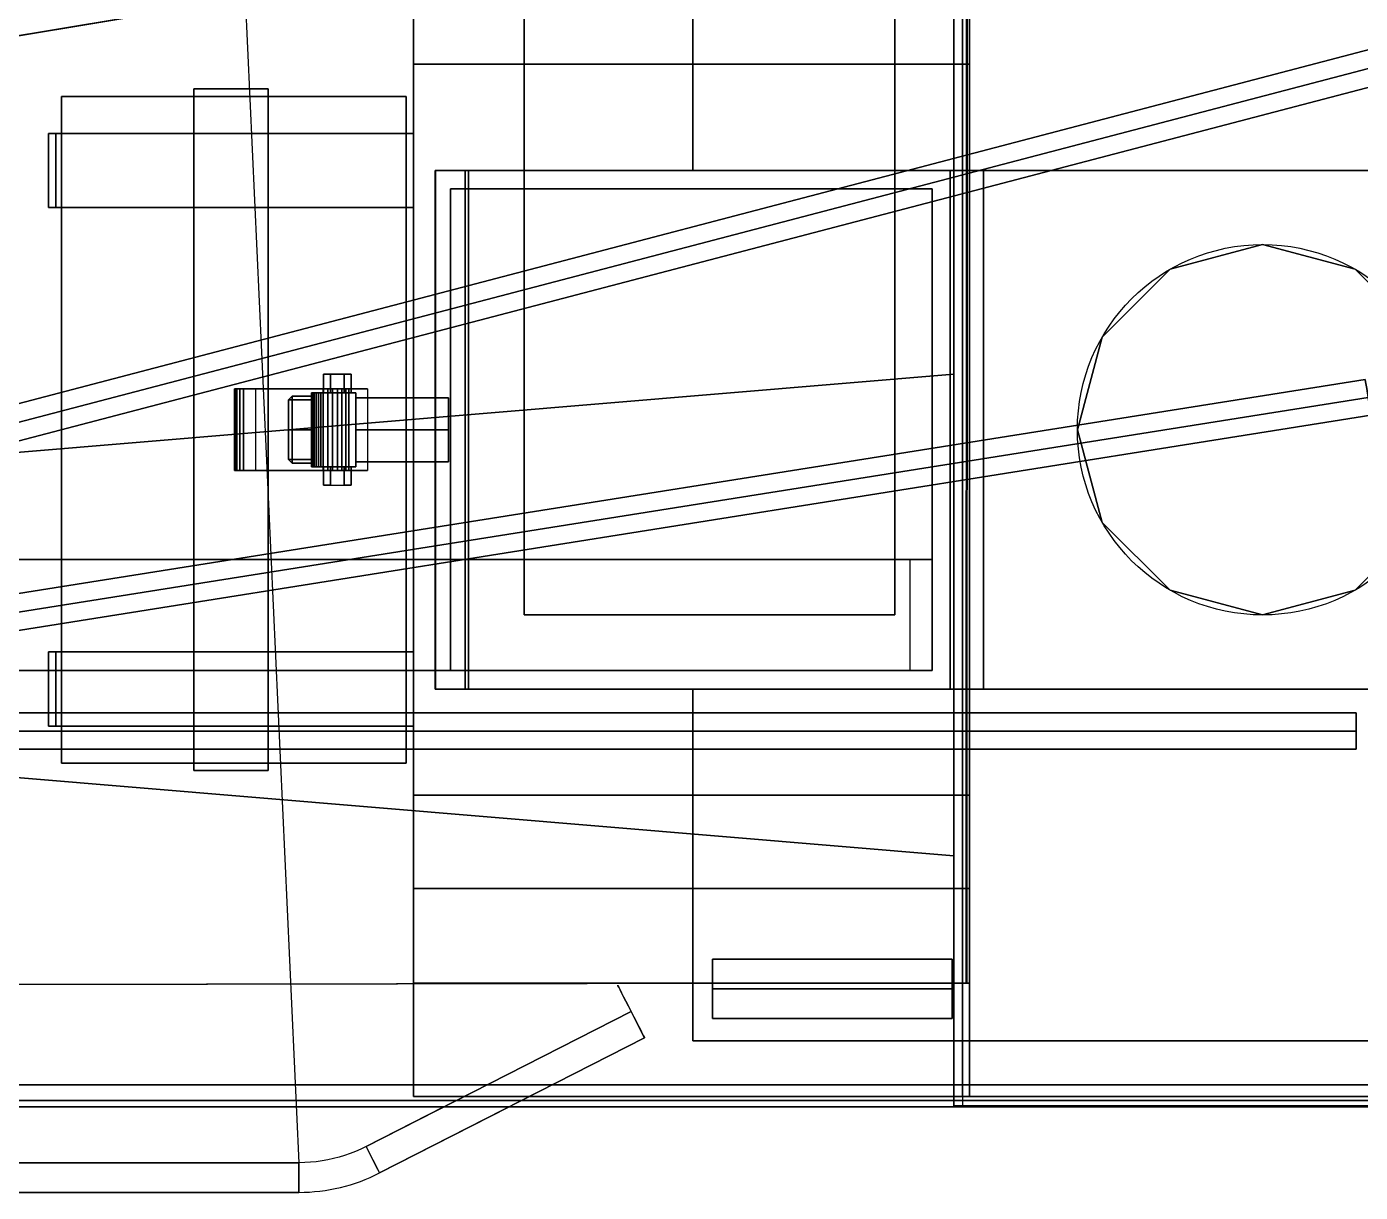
# Model space of a CAD drawing. Extents: x -1 to 1387, y -679 to 1.
# Drawn here: x 713.8 to 1073.7, y -613.1 to -298.4 of the extents above; entities that cross this region are included whole.
import ezdxf

# ---------------------------------------------------------------- set-up
doc = ezdxf.new("R2010")
doc.units = 0
for name, color, linetype in [('PQ_200_2D', 1, 'Continuous'), ('PQ_200_3D', 1, 'Continuous'), ('PQ_204_2D', 7, 'Continuous'), ('PQ_204_3D', 7, 'Continuous'), ('PQ_BLUE_3D', 5, 'Continuous'), ('PQ_BRONZE_3D', 40, 'Continuous')]:
    doc.layers.add(name, color=color, linetype=linetype)

msp = doc.modelspace()

# ---------------------------------------------------------------- linework, layer by layer
at = {"layer": 'PQ_200_2D'}
msp.add_lwpolyline([(679.2, -87.59), (77.93, -87.59, 0.414214), (0, -165.52), (0, -535.16, 0.414214), (77.93, -613.09), (787.27, -613.09, 0.118341), (809.04, -607.86), (844.02, -590.04), (1263.69, -590.04), (1263.69, -224.72), (901.45, -224.4, -0.152922), (873.35, -199.48), (831.24, -126.56), (813.31, -92.17)], format="xyb", dxfattribs=at)
at = {"layer": 'PQ_200_3D', "extrusion": (0, -1, 0)}
msp.add_line((818.2, -447.22, 371.01), (818.2, -447.22, 187.85), dxfattribs=at)
at = {"layer": 'PQ_200_3D'}
msp.add_circle((1047.36, -407.22, 571.45), 50, dxfattribs=at)
for points in [[(1193.32, -590.04, 3), (1193.32, -224.4, 3), (384.13, -224.4, 3), (384.13, -590.04, 3)], [(963.98, -224.72, 898.84), (1263.69, -224.72, 898.84), (1263.69, -589.72, 898.84), (963.98, -589.72, 898.84)], [(1263.69, -224.72, 848.89), (963.98, -224.72, 848.89), (963.98, -589.72, 848.89), (1263.69, -589.72, 848.89)], [(963.98, -224.72, 848.89), (963.98, -224.72, 898.84), (963.98, -589.72, 898.84), (963.98, -589.72, 848.89)], [(818.2, -257.78, 44.96), (818.2, -308.56, 334.37), (818.2, -283.39, 364.37), (818.2, -227.19, 44.03)], [(968.2, -283.39, 364.37), (968.2, -308.56, 334.37), (968.2, -257.78, 44.96), (968.2, -227.19, 44.03)], [(1193.32, -230.39, 44.96), (1193.32, -584.04, 44.96), (384.13, -584.04, 44.96), (384.13, -230.39, 44.96)], [(967.74, -258.33, 900.08), (133.95, -396.78, 918.34), (133.62, -396.78, 903.35), (967.41, -258.33, 885.09)], [(968.2, -257.78, 44.96), (968.2, -308.56, 334.37), (818.2, -308.56, 334.37), (818.2, -257.78, 44.96)], [(967.64, -556.53, 900.09), (967.74, -258.33, 900.08), (967.41, -258.33, 885.09), (967.31, -556.53, 885.09)], [(818.2, -531.05, 364.37), (968.2, -531.05, 364.37), (968.2, -283.39, 364.37), (818.2, -283.39, 364.37)], [(818.2, -505.88, 334.37), (818.2, -531.05, 364.37), (818.2, -283.39, 364.37), (818.2, -308.56, 334.37)], [(968.2, -505.88, 334.37), (968.2, -308.56, 334.37), (968.2, -283.39, 364.37), (968.2, -531.05, 364.37)], [(818.2, -505.88, 334.37), (818.2, -308.56, 334.37), (968.2, -308.56, 334.37), (968.2, -505.88, 334.37)], [(365.41, -442.22, 898.5), (365.41, -442.22, 862.31), (963.99, -392.22, 848.89), (963.99, -392.22, 885.12)], [(827.62, -407.22, 389.34), (802.65, -407.22, 389.34), (802.65, -398.57, 384.35), (827.62, -398.57, 384.35)], [(802.65, -407.22, 389.34), (802.65, -407.22, 379.17), (802.65, -407.38, 379.26), (802.65, -398.57, 384.35)], [(827.62, -398.57, 384.35), (802.65, -398.57, 384.35), (802.65, -398.57, 374.36), (827.62, -398.57, 374.36)], [(802.65, -398.57, 384.35), (802.65, -407.38, 379.26), (802.65, -407.38, 379.44), (802.65, -398.57, 374.36)], [(827.62, -398.57, 374.36), (802.65, -398.57, 374.36), (802.65, -407.22, 369.36), (827.62, -407.22, 369.36)], [(802.65, -398.57, 374.36), (802.65, -407.38, 379.44), (802.65, -407.22, 379.53), (802.65, -407.22, 369.36)], [(827.62, -407.22, 379.35), (827.62, -407.22, 389.34), (827.62, -398.57, 384.35), (827.62, -407.22, 379.35)], [(827.62, -407.22, 379.35), (827.62, -398.57, 384.35), (827.62, -398.57, 374.36), (827.62, -407.22, 379.35)], [(827.62, -407.22, 379.35), (827.62, -398.57, 374.36), (827.62, -407.22, 369.36), (827.62, -407.22, 379.35)], [(802.65, -407.22, 369.36), (802.65, -407.22, 379.53), (802.65, -407.06, 379.44), (802.65, -415.87, 374.36)], [(802.65, -415.87, 374.36), (802.65, -407.06, 379.44), (802.65, -407.06, 379.26), (802.65, -415.87, 384.35)], [(802.65, -415.87, 384.35), (802.65, -407.06, 379.26), (802.65, -407.22, 379.17), (802.65, -407.22, 389.34)], [(827.62, -407.22, 369.36), (802.65, -407.22, 369.36), (802.65, -415.87, 374.36), (827.62, -415.87, 374.36)], [(827.62, -415.87, 384.35), (802.65, -415.87, 384.35), (802.65, -407.22, 389.34), (827.62, -407.22, 389.34)], [(827.62, -407.22, 379.35), (827.62, -407.22, 369.36), (827.62, -415.87, 374.36), (827.62, -407.22, 379.35)], [(827.62, -407.22, 379.35), (827.62, -415.87, 374.36), (827.62, -415.87, 384.35), (827.62, -407.22, 379.35)], [(827.62, -407.22, 379.35), (827.62, -415.87, 384.35), (827.62, -407.22, 389.34), (827.62, -407.22, 379.35)], [(827.62, -415.87, 374.36), (802.65, -415.87, 374.36), (802.65, -415.87, 384.35), (827.62, -415.87, 384.35)], [(375.41, -442.22, 853.03), (375.41, -472.22, 853.03), (952.22, -472.22, 784.3), (952.22, -442.22, 784.3)], [(375.41, -442.22, 853.03), (424.36, -442.22, 897.2), (958.1, -442.22, 833.6), (952.22, -442.22, 784.3)], [(952.22, -442.22, 784.3), (958.1, -442.22, 833.6), (958.1, -472.22, 833.6), (952.22, -472.22, 784.3)], [(365.41, -472.22, 898.5), (365.41, -472.22, 862.31), (963.99, -522.22, 848.89), (963.99, -522.22, 885.12)], [(375.41, -472.22, 853.03), (424.36, -472.22, 897.2), (958.1, -472.22, 833.6), (952.22, -472.22, 784.3)], [(818.2, -556.65, 44.96), (818.2, -505.88, 334.37), (968.2, -505.88, 334.37), (968.2, -556.65, 44.96)], [(818.2, -587.25, 44.03), (818.2, -531.05, 364.37), (818.2, -505.88, 334.37), (818.2, -556.65, 44.96)], [(968.2, -587.25, 44.03), (968.2, -556.65, 44.96), (968.2, -505.88, 334.37), (968.2, -531.05, 364.37)], [(818.2, -587.25, 44.03), (968.2, -587.25, 44.03), (968.2, -531.05, 364.37), (818.2, -531.05, 364.37)], [(147.37, -557.98, 918.05), (967.64, -556.53, 900.09), (967.31, -556.53, 885.09), (147.04, -557.98, 903.05)], [(818.2, -587.25, 44.03), (818.2, -556.65, 44.96), (968.2, -556.65, 44.96), (968.2, -587.25, 44.03)], [(1193.32, -590.04, 38.96), (1193.32, -590.04, 3), (384.13, -590.04, 3), (384.13, -590.04, 38.96)], [(963.98, -589.72, 848.89), (963.98, -589.72, 898.84), (1263.69, -589.72, 898.84), (1263.69, -589.72, 848.89)]]:
    msp.add_3dface(points, dxfattribs=at)
for points, invisible_edges in [([(133.62, -396.78, 903.35), (147.04, -557.98, 903.05), (967.31, -556.53, 885.09), (967.41, -258.33, 885.09)], 1), ([(133.95, -396.78, 918.34), (147.37, -557.98, 918.05), (967.64, -556.53, 900.09), (967.74, -258.33, 900.08)], 1), ([(1047.36, -357.22, 571.45), (1022.36, -363.92, 571.45), (1022.36, -363.92, 294.35), (1047.36, -357.22, 294.35)], 2), ([(1072.36, -363.92, 571.45), (1047.36, -357.22, 571.45), (1047.36, -357.22, 294.35), (1072.36, -363.92, 294.35)], 8), ([(1022.36, -363.92, 571.45), (1004.06, -382.22, 571.45), (1004.06, -382.22, 294.35), (1022.36, -363.92, 294.35)], 10), ([(1090.66, -382.22, 571.45), (1072.36, -363.92, 571.45), (1072.36, -363.92, 294.35), (1090.66, -382.22, 294.35)], 10), ([(1004.06, -382.22, 571.45), (997.36, -407.22, 571.45), (997.36, -407.22, 294.35), (1004.06, -382.22, 294.35)], 8), ([(799.5, -392.22, 394.07), (795.8, -392.22, 400.59), (793.9, -392.22, 397.36), (795.76, -392.22, 394.1)], 1), ([(795.8, -392.22, 400.59), (799.55, -392.22, 400.57), (801.4, -392.22, 397.31), (799.5, -392.22, 394.07)], 8), ([(785.42, -399.4, 383.33), (784.42, -400.26, 382.83), (784.42, -399.18, 378.81), (785.42, -398.19, 378.81)], 1), ([(785.42, -398.19, 378.81), (784.42, -399.18, 378.81), (784.42, -400.26, 374.79), (785.42, -399.4, 374.29)], 4), ([(784.42, -400.26, 382.83), (790.66, -400.26, 382.83), (790.66, -399.18, 378.81), (784.42, -399.18, 378.81)], 1), ([(784.42, -399.18, 378.81), (790.66, -399.18, 378.81), (790.66, -400.26, 374.79), (784.42, -400.26, 374.79)], 4), ([(785.42, -402.7, 386.63), (784.42, -403.2, 385.77), (784.42, -400.26, 382.83), (785.42, -399.4, 383.33)], 5), ([(785.42, -399.4, 374.29), (784.42, -400.26, 374.79), (784.42, -403.2, 371.85), (785.42, -402.7, 370.99)], 5), ([(790.66, -399.4, 383.33), (785.42, -399.4, 383.33), (785.42, -398.19, 378.81), (790.66, -398.19, 378.81)], 1), ([(790.66, -398.19, 378.81), (785.42, -398.19, 378.81), (785.42, -399.4, 374.29), (790.66, -399.4, 374.29)], 4), ([(790.66, -402.7, 386.63), (785.42, -402.7, 386.63), (785.42, -399.4, 383.33), (790.66, -399.4, 383.33)], 5), ([(790.66, -399.4, 374.29), (785.42, -399.4, 374.29), (785.42, -402.7, 370.99), (790.66, -402.7, 370.99)], 5), ([(790.66, -400.26, 382.83), (790.66, -407.22, 378.81), (790.66, -407.22, 378.81), (790.66, -399.18, 378.81)], 15), ([(790.66, -399.18, 378.81), (790.66, -407.22, 378.81), (790.66, -407.22, 378.81), (790.66, -400.26, 374.79)], 15), ([(784.42, -403.2, 385.77), (790.66, -403.2, 385.77), (790.66, -400.26, 382.83), (784.42, -400.26, 382.83)], 5), ([(784.42, -400.26, 374.79), (790.66, -400.26, 374.79), (790.66, -403.2, 371.85), (784.42, -403.2, 371.85)], 5), ([(785.42, -407.22, 387.84), (784.42, -407.22, 386.84), (784.42, -403.2, 385.77), (785.42, -402.7, 386.63)], 4), ([(785.42, -402.7, 370.99), (784.42, -403.2, 371.85), (784.42, -407.22, 370.77), (785.42, -407.22, 369.77)], 1), ([(790.66, -407.22, 387.84), (785.42, -407.22, 387.84), (785.42, -402.7, 386.63), (790.66, -402.7, 386.63)], 4), ([(790.66, -402.7, 370.99), (785.42, -402.7, 370.99), (785.42, -407.22, 369.77), (790.66, -407.22, 369.77)], 1), ([(790.66, -403.2, 385.77), (790.66, -407.22, 378.81), (790.66, -407.22, 378.81), (790.66, -400.26, 382.83)], 15), ([(790.66, -400.26, 374.79), (790.66, -407.22, 378.81), (790.66, -407.22, 378.81), (790.66, -403.2, 371.85)], 15), ([(784.42, -407.22, 386.84), (790.66, -407.22, 386.84), (790.66, -403.2, 385.77), (784.42, -403.2, 385.77)], 4), ([(784.42, -403.2, 371.85), (790.66, -403.2, 371.85), (790.66, -407.22, 370.77), (784.42, -407.22, 370.77)], 1), ([(790.66, -407.22, 386.84), (790.66, -407.22, 378.81), (790.66, -407.22, 378.81), (790.66, -403.2, 385.77)], 15), ([(790.66, -403.2, 371.85), (790.66, -407.22, 378.81), (790.66, -407.22, 378.81), (790.66, -407.22, 370.77)], 15), ([(785.42, -407.22, 369.77), (784.42, -407.22, 370.77), (784.42, -411.24, 371.85), (785.42, -411.74, 370.99)], 4), ([(784.42, -407.22, 370.77), (790.66, -407.22, 370.77), (790.66, -411.24, 371.85), (784.42, -411.24, 371.85)], 4), ([(785.42, -411.74, 386.63), (784.42, -411.24, 385.77), (784.42, -407.22, 386.84), (785.42, -407.22, 387.84)], 1), ([(784.42, -411.24, 385.77), (790.66, -411.24, 385.77), (790.66, -407.22, 386.84), (784.42, -407.22, 386.84)], 1), ([(790.66, -407.22, 369.77), (785.42, -407.22, 369.77), (785.42, -411.74, 370.99), (790.66, -411.74, 370.99)], 4), ([(790.66, -411.74, 386.63), (785.42, -411.74, 386.63), (785.42, -407.22, 387.84), (790.66, -407.22, 387.84)], 1), ([(790.66, -407.22, 370.77), (790.66, -407.22, 378.81), (790.66, -407.22, 378.81), (790.66, -411.24, 371.85)], 15), ([(790.66, -411.24, 371.85), (790.66, -407.22, 378.81), (790.66, -407.22, 378.81), (790.66, -414.18, 374.79)], 15), ([(790.66, -414.18, 374.79), (790.66, -407.22, 378.81), (790.66, -407.22, 378.81), (790.66, -415.25, 378.81)], 15), ([(790.66, -415.25, 378.81), (790.66, -407.22, 378.81), (790.66, -407.22, 378.81), (790.66, -414.18, 382.83)], 15), ([(790.66, -414.18, 382.83), (790.66, -407.22, 378.81), (790.66, -407.22, 378.81), (790.66, -411.24, 385.77)], 15), ([(790.66, -411.24, 385.77), (790.66, -407.22, 378.81), (790.66, -407.22, 378.81), (790.66, -407.22, 386.84)], 15), ([(997.36, -407.22, 571.45), (1004.06, -432.22, 571.45), (1004.06, -432.22, 294.35), (997.36, -407.22, 294.35)], 2), ([(785.42, -411.74, 370.99), (784.42, -411.24, 371.85), (784.42, -414.18, 374.79), (785.42, -415.04, 374.29)], 5), ([(784.42, -411.24, 371.85), (790.66, -411.24, 371.85), (790.66, -414.18, 374.79), (784.42, -414.18, 374.79)], 5), ([(785.42, -415.04, 383.33), (784.42, -414.18, 382.83), (784.42, -411.24, 385.77), (785.42, -411.74, 386.63)], 5), ([(784.42, -414.18, 382.83), (790.66, -414.18, 382.83), (790.66, -411.24, 385.77), (784.42, -411.24, 385.77)], 5), ([(790.66, -411.74, 370.99), (785.42, -411.74, 370.99), (785.42, -415.04, 374.29), (790.66, -415.04, 374.29)], 5), ([(790.66, -415.04, 383.33), (785.42, -415.04, 383.33), (785.42, -411.74, 386.63), (790.66, -411.74, 386.63)], 5), ([(785.42, -415.04, 374.29), (784.42, -414.18, 374.79), (784.42, -415.25, 378.81), (785.42, -416.25, 378.81)], 1), ([(784.42, -414.18, 374.79), (790.66, -414.18, 374.79), (790.66, -415.25, 378.81), (784.42, -415.25, 378.81)], 1), ([(785.42, -416.25, 378.81), (784.42, -415.25, 378.81), (784.42, -414.18, 382.83), (785.42, -415.04, 383.33)], 4), ([(784.42, -415.25, 378.81), (790.66, -415.25, 378.81), (790.66, -414.18, 382.83), (784.42, -414.18, 382.83)], 4), ([(790.66, -415.04, 374.29), (785.42, -415.04, 374.29), (785.42, -416.25, 378.81), (790.66, -416.25, 378.81)], 1), ([(790.66, -416.25, 378.81), (785.42, -416.25, 378.81), (785.42, -415.04, 383.33), (790.66, -415.04, 383.33)], 4), ([(799.5, -422.22, 394.07), (795.8, -422.22, 400.59), (793.9, -422.22, 397.36), (795.76, -422.22, 394.1)], 1), ([(795.8, -422.22, 400.59), (799.55, -422.22, 400.57), (801.4, -422.22, 397.31), (799.5, -422.22, 394.07)], 8), ([(1004.06, -432.22, 571.45), (1022.36, -450.52, 571.45), (1022.36, -450.52, 294.35), (1004.06, -432.22, 294.35)], 10), ([(1072.36, -450.52, 571.45), (1090.66, -432.22, 571.45), (1090.66, -432.22, 294.35), (1072.36, -450.52, 294.35)], 10), ([(1022.36, -450.52, 571.45), (1047.36, -457.22, 571.45), (1047.36, -457.22, 294.35), (1022.36, -450.52, 294.35)], 8), ([(1047.36, -457.22, 571.45), (1072.36, -450.52, 571.45), (1072.36, -450.52, 294.35), (1047.36, -457.22, 294.35)], 2), ([(1193.32, -584.04, 44.96), (1193.32, -585.6, 44.75), (384.13, -585.6, 44.75), (384.13, -584.04, 44.96)], 2), ([(1193.32, -585.6, 44.75), (1193.32, -587.04, 44.15), (384.13, -587.04, 44.15), (384.13, -585.6, 44.75)], 10), ([(1193.32, -587.04, 44.15), (1193.32, -588.28, 43.2), (384.13, -588.28, 43.2), (384.13, -587.04, 44.15)], 8), ([(1193.32, -588.28, 43.2), (1193.32, -589.24, 41.96), (384.13, -589.24, 41.96), (384.13, -588.28, 43.2)], 2), ([(1193.32, -589.24, 41.96), (1193.32, -589.83, 40.51), (384.13, -589.83, 40.51), (384.13, -589.24, 41.96)], 10), ([(1193.32, -589.83, 40.51), (1193.32, -590.04, 38.96), (384.13, -590.04, 38.96), (384.13, -589.83, 40.51)], 8)]:
    msp.add_3dface(points, dxfattribs=dict(at, invisible_edges=invisible_edges))
at = {"layer": 'PQ_204_2D'}
msp.add_line((966.34, -224.46), (966.34, -590.04), dxfattribs=at)
msp.add_lwpolyline([(966.34, -258.51), (133.95, -396.78, 0.921599), (147.37, -557.98), (966.34, -556.53)], format="xyb", dxfattribs=at)
msp.add_lwpolyline([(893.62, -556.66), (893.62, -572.22), (966.34, -572.22)], dxfattribs=at)
at = {"layer": 'PQ_204_3D'}
for points in [[(721.63, -327.22, 294.27), (719.64, -327.22, 294.27), (719.64, -347.22, 294.27), (721.63, -347.22, 294.27)], [(719.64, -327.22, 294.27), (719.64, -327.22, 279.34), (719.64, -347.22, 279.34), (719.64, -347.22, 294.27)], [(719.64, -327.22, 279.34), (818.2, -327.22, 279.34), (818.2, -347.22, 279.34), (719.64, -347.22, 279.34)], [(719.64, -327.22, 294.27), (721.63, -327.22, 294.27), (721.63, -327.22, 281.33), (719.64, -327.22, 279.34)], [(721.63, -327.22, 281.33), (719.64, -327.22, 279.34), (818.2, -327.22, 279.34), (816.21, -327.22, 281.33)], [(816.21, -327.22, 281.33), (721.63, -327.22, 281.33), (721.63, -347.22, 281.33), (816.21, -347.22, 281.33)], [(721.63, -327.22, 281.33), (721.63, -327.22, 294.27), (721.63, -347.22, 294.27), (721.63, -347.22, 281.33)], [(818.2, -327.22, 341.06), (816.21, -327.22, 341.06), (816.21, -347.22, 341.06), (818.2, -347.22, 341.06)], [(816.21, -327.22, 341.06), (816.21, -327.22, 281.33), (816.21, -347.22, 281.33), (816.21, -347.22, 341.06)], [(816.21, -327.22, 281.33), (816.21, -327.22, 341.06), (818.2, -327.22, 341.06), (818.2, -327.22, 279.34)], [(818.2, -327.22, 279.34), (818.2, -327.22, 341.06), (818.2, -347.22, 341.06), (818.2, -347.22, 279.34)], [(719.64, -347.22, 294.27), (721.63, -347.22, 294.27), (721.63, -347.22, 281.33), (719.64, -347.22, 279.34)], [(721.63, -347.22, 281.33), (719.64, -347.22, 279.34), (818.2, -347.22, 279.34), (816.21, -347.22, 281.33)], [(816.21, -347.22, 281.33), (816.21, -347.22, 341.06), (818.2, -347.22, 341.06), (818.2, -347.22, 279.34)], [(721.63, -467.22, 294.27), (719.64, -467.22, 294.27), (719.64, -487.22, 294.27), (721.63, -487.22, 294.27)], [(719.64, -467.22, 294.27), (719.64, -467.22, 279.34), (719.64, -487.22, 279.34), (719.64, -487.22, 294.27)], [(719.64, -467.22, 279.34), (818.2, -467.22, 279.34), (818.2, -487.22, 279.34), (719.64, -487.22, 279.34)], [(719.64, -467.22, 294.27), (721.63, -467.22, 294.27), (721.63, -467.22, 281.33), (719.64, -467.22, 279.34)], [(721.63, -467.22, 281.33), (719.64, -467.22, 279.34), (818.2, -467.22, 279.34), (816.21, -467.22, 281.33)], [(816.21, -467.22, 281.33), (721.63, -467.22, 281.33), (721.63, -487.22, 281.33), (816.21, -487.22, 281.33)], [(721.63, -467.22, 281.33), (721.63, -467.22, 294.27), (721.63, -487.22, 294.27), (721.63, -487.22, 281.33)], [(818.2, -467.22, 341.06), (816.21, -467.22, 341.06), (816.21, -487.22, 341.06), (818.2, -487.22, 341.06)], [(816.21, -467.22, 341.06), (816.21, -467.22, 281.33), (816.21, -487.22, 281.33), (816.21, -487.22, 341.06)], [(816.21, -467.22, 281.33), (816.21, -467.22, 341.06), (818.2, -467.22, 341.06), (818.2, -467.22, 279.34)], [(818.2, -467.22, 279.34), (818.2, -467.22, 341.06), (818.2, -487.22, 341.06), (818.2, -487.22, 279.34)], [(719.64, -487.22, 294.27), (721.63, -487.22, 294.27), (721.63, -487.22, 281.33), (719.64, -487.22, 279.34)], [(721.63, -487.22, 281.33), (719.64, -487.22, 279.34), (818.2, -487.22, 279.34), (816.21, -487.22, 281.33)], [(816.21, -487.22, 281.33), (816.21, -487.22, 341.06), (818.2, -487.22, 341.06), (818.2, -487.22, 279.34)]]:
    msp.add_3dface(points, dxfattribs=at)
for points, invisible_edges in [([(770.02, -396.22, 406.57), (769.86, -396.22, 407.86), (798.85, -396.22, 390.83), (797.64, -396.22, 390.35)], 10), ([(769.86, -396.22, 407.86), (770.04, -396.22, 409.16), (799.89, -396.22, 391.62), (798.85, -396.22, 390.83)], 10), ([(770.51, -396.22, 405.36), (770.02, -396.22, 406.57), (797.64, -396.22, 390.35), (796.35, -396.22, 390.19)], 10), ([(770.04, -396.22, 409.16), (770.55, -396.22, 410.36), (800.7, -396.22, 392.65), (799.89, -396.22, 391.62)], 10), ([(771.29, -396.22, 404.32), (770.51, -396.22, 405.36), (796.35, -396.22, 390.19), (795.05, -396.22, 390.37)], 10), ([(770.55, -396.22, 410.36), (775.6, -396.22, 418.97), (805.76, -396.22, 401.27), (800.7, -396.22, 392.65)], 8), ([(772.32, -396.22, 403.52), (771.29, -396.22, 404.32), (795.05, -396.22, 390.37), (793.85, -396.22, 390.88)], 2), ([(790.75, -397.22, 399.12), (790.66, -397.22, 398.48), (790.66, -397.22, 364.87), (790.75, -397.22, 364.22)], 8), ([(791, -397.22, 399.73), (790.75, -397.22, 399.12), (790.75, -397.22, 364.22), (791, -397.22, 363.62)], 10), ([(791.39, -397.22, 400.24), (791, -397.22, 399.73), (791, -397.22, 363.62), (791.39, -397.22, 363.1)], 10), ([(791.91, -397.22, 400.64), (791.39, -397.22, 400.24), (791.39, -397.22, 363.1), (791.91, -397.22, 362.7)], 10), ([(792.51, -397.22, 400.89), (791.91, -397.22, 400.64), (791.91, -397.22, 362.7), (792.51, -397.22, 362.45)], 10), ([(793.16, -397.22, 400.98), (792.51, -397.22, 400.89), (792.51, -397.22, 362.45), (793.16, -397.22, 362.37)], 10), ([(793.16, -397.22, 400.98), (802.65, -397.22, 400.98), (802.65, -397.22, 362.37), (793.16, -397.22, 362.37)], 8), ([(790.75, -417.22, 399.12), (790.66, -417.22, 398.48), (790.66, -417.22, 364.87), (790.75, -417.22, 364.22)], 8), ([(791, -417.22, 399.73), (790.75, -417.22, 399.12), (790.75, -417.22, 364.22), (791, -417.22, 363.62)], 10), ([(791.39, -417.22, 400.24), (791, -417.22, 399.73), (791, -417.22, 363.62), (791.39, -417.22, 363.1)], 10), ([(791.91, -417.22, 400.64), (791.39, -417.22, 400.24), (791.39, -417.22, 363.1), (791.91, -417.22, 362.7)], 10), ([(792.51, -417.22, 400.89), (791.91, -417.22, 400.64), (791.91, -417.22, 362.7), (792.51, -417.22, 362.45)], 10), ([(793.16, -417.22, 400.98), (792.51, -417.22, 400.89), (792.51, -417.22, 362.45), (793.16, -417.22, 362.37)], 10), ([(793.16, -417.22, 400.98), (802.65, -417.22, 400.98), (802.65, -417.22, 362.37), (793.16, -417.22, 362.37)], 8), ([(770.02, -418.22, 406.57), (769.86, -418.22, 407.86), (798.85, -418.22, 390.83), (797.64, -418.22, 390.35)], 10), ([(769.86, -418.22, 407.86), (770.04, -418.22, 409.16), (799.89, -418.22, 391.62), (798.85, -418.22, 390.83)], 10), ([(770.51, -418.22, 405.36), (770.02, -418.22, 406.57), (797.64, -418.22, 390.35), (796.35, -418.22, 390.19)], 10), ([(770.04, -418.22, 409.16), (770.55, -418.22, 410.36), (800.7, -418.22, 392.65), (799.89, -418.22, 391.62)], 10), ([(771.29, -418.22, 404.32), (770.51, -418.22, 405.36), (796.35, -418.22, 390.19), (795.05, -418.22, 390.37)], 10), ([(770.55, -418.22, 410.36), (775.6, -418.22, 418.97), (805.76, -418.22, 401.27), (800.7, -418.22, 392.65)], 8), ([(772.32, -418.22, 403.52), (771.29, -418.22, 404.32), (795.05, -418.22, 390.37), (793.85, -418.22, 390.88)], 2)]:
    msp.add_3dface(points, dxfattribs=dict(at, invisible_edges=invisible_edges))
at = {"layer": 'PQ_BLUE_3D', "extrusion": (-1, 0, 0)}
msp.add_circle((558.13, 549.18, -963.55), 8, dxfattribs=at)
at = {"layer": 'PQ_BLUE_3D', "extrusion": (-0.891036, -0.453932, 0)}
msp.add_circle((900.87, 549.18, -525.23), 8, dxfattribs=at)
at = {"layer": 'PQ_BLUE_3D'}
for points, invisible_edges in [([(77.93, -95.59, 557.18), (763.75, -95.59, 557.18), (787.27, -605.09, 557.18), (77.93, -605.09, 557.18)], 8), ([(77.93, -95.59, 541.18), (763.75, -95.59, 541.18), (787.27, -605.09, 541.18), (77.93, -605.09, 541.18)], 8), ([(763.75, -95.59, 541.18), (769.85, -95.86, 541.18), (788.83, -605.06, 541.18), (787.27, -605.09, 541.18)], 10), ([(763.75, -95.59, 557.18), (769.85, -95.86, 557.18), (788.83, -605.06, 557.18), (787.27, -605.09, 557.18)], 10), ([(769.85, -95.86, 541.18), (775.89, -96.65, 541.18), (790.4, -604.96, 541.18), (788.83, -605.06, 541.18)], 10), ([(769.85, -95.86, 557.18), (775.89, -96.65, 557.18), (790.4, -604.96, 557.18), (788.83, -605.06, 557.18)], 10), ([(775.89, -96.65, 541.18), (781.85, -97.97, 541.18), (791.96, -604.81, 541.18), (790.4, -604.96, 541.18)], 10), ([(775.89, -96.65, 557.18), (781.85, -97.97, 557.18), (791.96, -604.81, 557.18), (790.4, -604.96, 557.18)], 10), ([(781.85, -97.97, 541.18), (787.67, -99.81, 541.18), (793.52, -604.59, 541.18), (791.96, -604.81, 541.18)], 10), ([(781.85, -97.97, 557.18), (787.67, -99.81, 557.18), (793.52, -604.59, 557.18), (791.96, -604.81, 557.18)], 10), ([(787.67, -99.81, 541.18), (793.31, -102.14, 541.18), (795.06, -604.32, 541.18), (793.52, -604.59, 541.18)], 10), ([(787.67, -99.81, 557.18), (793.31, -102.14, 557.18), (795.06, -604.32, 557.18), (793.52, -604.59, 557.18)], 10), ([(793.31, -102.14, 541.18), (798.72, -104.96, 541.18), (796.59, -603.98, 541.18), (795.06, -604.32, 541.18)], 10), ([(793.31, -102.14, 557.18), (798.72, -104.96, 557.18), (796.59, -603.98, 557.18), (795.06, -604.32, 557.18)], 10), ([(798.72, -104.96, 541.18), (803.86, -108.24, 541.18), (798.11, -603.59, 541.18), (796.59, -603.98, 541.18)], 10), ([(798.72, -104.96, 557.18), (803.86, -108.24, 557.18), (798.11, -603.59, 557.18), (796.59, -603.98, 557.18)], 10), ([(803.86, -108.24, 541.18), (808.7, -111.95, 541.18), (799.61, -603.13, 541.18), (798.11, -603.59, 541.18)], 10), ([(803.86, -108.24, 557.18), (808.7, -111.95, 557.18), (799.61, -603.13, 557.18), (798.11, -603.59, 557.18)], 10), ([(808.7, -111.95, 541.18), (813.2, -116.07, 541.18), (801.09, -602.62, 541.18), (799.61, -603.13, 541.18)], 10), ([(808.7, -111.95, 557.18), (813.2, -116.07, 557.18), (801.09, -602.62, 557.18), (799.61, -603.13, 557.18)], 10), ([(813.2, -116.07, 541.18), (817.32, -120.57, 541.18), (802.56, -602.05, 541.18), (801.09, -602.62, 541.18)], 10), ([(813.2, -116.07, 557.18), (817.32, -120.57, 557.18), (802.56, -602.05, 557.18), (801.09, -602.62, 557.18)], 10), ([(817.32, -120.57, 541.18), (821.03, -125.41, 541.18), (803.99, -601.42, 541.18), (802.56, -602.05, 541.18)], 10), ([(817.32, -120.57, 557.18), (821.03, -125.41, 557.18), (803.99, -601.42, 557.18), (802.56, -602.05, 557.18)], 10), ([(821.03, -125.41, 541.18), (824.31, -130.56, 541.18), (805.41, -600.73, 541.18), (803.99, -601.42, 541.18)], 10), ([(821.03, -125.41, 557.18), (824.31, -130.56, 557.18), (805.41, -600.73, 557.18), (803.99, -601.42, 557.18)], 10), ([(826.19, -590.14, 557.18), (805.41, -600.73, 557.18), (824.31, -130.56, 557.18), (836.57, -147.79, 556.65)], 10), ([(826.19, -590.14, 541.18), (805.41, -600.73, 541.18), (824.31, -130.56, 541.18), (836.57, -147.79, 540.65)], 10), ([(383.93, -486.74, 60.61), (383.76, -486.1, 58.16), (1076.43, -304.53, 58.16), (1076.59, -305.17, 60.61)], 8), ([(383.76, -486.1, 58.16), (383.93, -486.74, 55.71), (1076.59, -305.17, 55.71), (1076.43, -304.53, 58.16)], 2), ([(384.39, -488.47, 62.4), (383.93, -486.74, 60.61), (1076.59, -305.17, 60.61), (1077.05, -306.9, 62.4)], 10), ([(383.93, -486.74, 55.71), (384.39, -488.47, 53.92), (1077.05, -306.9, 53.92), (1076.59, -305.17, 55.71)], 10), ([(385.02, -490.83, 63.06), (384.39, -488.47, 62.4), (1077.05, -306.9, 62.4), (1077.68, -309.26, 63.06)], 2), ([(384.39, -488.47, 53.92), (385.02, -490.83, 53.27), (1077.68, -309.26, 53.27), (1077.05, -306.9, 53.92)], 8), ([(385.65, -493.2, 62.4), (385.02, -490.83, 63.06), (1077.68, -309.26, 63.06), (1078.31, -311.63, 62.4)], 8), ([(385.02, -490.83, 53.27), (385.65, -493.2, 53.92), (1078.31, -311.63, 53.92), (1077.68, -309.26, 53.27)], 2), ([(386.11, -494.93, 60.61), (385.65, -493.2, 62.4), (1078.31, -311.63, 62.4), (1078.77, -313.36, 60.61)], 10), ([(385.65, -493.2, 53.92), (386.11, -494.93, 55.71), (1078.77, -313.36, 55.71), (1078.31, -311.63, 53.92)], 10), ([(386.27, -495.57, 58.16), (386.11, -494.93, 60.61), (1078.77, -313.36, 60.61), (1078.93, -313.99, 58.16)], 2), ([(386.11, -494.93, 55.71), (386.27, -495.57, 58.16), (1078.93, -313.99, 58.16), (1078.77, -313.36, 55.71)], 8), ([(494.13, -486.71, 60.61), (494.03, -486.06, 58.16), (1075.06, -393.65, 58.16), (1075.16, -394.3, 60.61)], 8), ([(494.03, -486.06, 58.16), (494.13, -486.71, 55.71), (1075.16, -394.3, 55.71), (1075.06, -393.65, 58.16)], 2), ([(494.41, -488.48, 62.4), (494.13, -486.71, 60.61), (1075.16, -394.3, 60.61), (1075.44, -396.07, 62.4)], 10), ([(494.13, -486.71, 55.71), (494.41, -488.48, 53.92), (1075.44, -396.07, 53.92), (1075.16, -394.3, 55.71)], 10), ([(494.8, -490.9, 63.06), (494.41, -488.48, 62.4), (1075.44, -396.07, 62.4), (1075.83, -398.49, 63.06)], 2), ([(494.41, -488.48, 53.92), (494.8, -490.9, 53.27), (1075.83, -398.49, 53.27), (1075.44, -396.07, 53.92)], 8), ([(495.18, -493.32, 62.4), (494.8, -490.9, 63.06), (1075.83, -398.49, 63.06), (1076.21, -400.9, 62.4)], 8), ([(494.8, -490.9, 53.27), (495.18, -493.32, 53.92), (1076.21, -400.9, 53.92), (1075.83, -398.49, 53.27)], 2), ([(495.46, -495.08, 60.61), (495.18, -493.32, 62.4), (1076.21, -400.9, 62.4), (1076.49, -402.67, 60.61)], 10), ([(495.18, -493.32, 53.92), (495.46, -495.08, 55.71), (1076.49, -402.67, 55.71), (1076.21, -400.9, 53.92)], 10), ([(495.57, -495.73, 58.16), (495.46, -495.08, 60.61), (1076.49, -402.67, 60.61), (1076.6, -403.32, 58.16)], 2), ([(495.46, -495.08, 55.71), (495.57, -495.73, 58.16), (1076.6, -403.32, 58.16), (1076.49, -402.67, 55.71)], 8), ([(604.51, -484.33, 60.61), (604.51, -483.67, 58.16), (1072.57, -483.67, 58.16), (1072.57, -484.33, 60.61)], 8), ([(604.51, -483.67, 58.16), (604.51, -484.33, 55.71), (1072.57, -484.33, 55.71), (1072.57, -483.67, 58.16)], 2), ([(604.51, -486.12, 62.4), (604.51, -484.33, 60.61), (1072.57, -484.33, 60.61), (1072.57, -486.12, 62.4)], 10), ([(604.51, -484.33, 55.71), (604.51, -486.12, 53.92), (1072.57, -486.12, 53.92), (1072.57, -484.33, 55.71)], 10), ([(604.51, -488.57, 63.06), (604.51, -486.12, 62.4), (1072.57, -486.12, 62.4), (1072.57, -488.57, 63.06)], 2), ([(604.51, -486.12, 53.92), (604.51, -488.57, 53.27), (1072.57, -488.57, 53.27), (1072.57, -486.12, 53.92)], 8), ([(604.51, -491.01, 62.4), (604.51, -488.57, 63.06), (1072.57, -488.57, 63.06), (1072.57, -491.01, 62.4)], 8), ([(604.51, -488.57, 53.27), (604.51, -491.01, 53.92), (1072.57, -491.01, 53.92), (1072.57, -488.57, 53.27)], 2), ([(604.51, -492.81, 60.61), (604.51, -491.01, 62.4), (1072.57, -491.01, 62.4), (1072.57, -492.81, 60.61)], 10), ([(604.51, -491.01, 53.92), (604.51, -492.81, 55.71), (1072.57, -492.81, 55.71), (1072.57, -491.01, 53.92)], 10), ([(604.51, -493.46, 58.16), (604.51, -492.81, 60.61), (1072.57, -492.81, 60.61), (1072.57, -493.46, 58.16)], 2), ([(604.51, -492.81, 55.71), (604.51, -493.46, 58.16), (1072.57, -493.46, 58.16), (1072.57, -492.81, 55.71)], 8), ([(963.55, -551.2, 553.18), (963.55, -550.13, 549.18), (898.92, -550.13, 549.18), (898.92, -551.2, 553.18)], 8), ([(963.55, -550.13, 549.18), (963.55, -551.2, 545.18), (898.92, -551.2, 545.18), (898.92, -550.13, 549.18)], 2), ([(963.55, -554.13, 556.11), (963.55, -551.2, 553.18), (898.92, -551.2, 553.18), (898.92, -554.13, 556.11)], 10), ([(963.55, -551.2, 545.18), (963.55, -554.13, 542.26), (898.92, -554.13, 542.26), (898.92, -551.2, 545.18)], 10), ([(963.55, -558.13, 557.18), (963.55, -554.13, 556.11), (898.92, -554.13, 556.11), (898.92, -558.13, 557.18)], 2), ([(963.55, -554.13, 542.26), (963.55, -558.13, 541.18), (898.92, -558.13, 541.18), (898.92, -554.13, 542.26)], 8), ([(963.55, -562.13, 556.11), (963.55, -558.13, 557.18), (898.92, -558.13, 557.18), (898.92, -562.13, 556.11)], 8), ([(963.55, -558.13, 541.18), (963.55, -562.13, 542.26), (898.92, -562.13, 542.26), (898.92, -558.13, 541.18)], 2), ([(878.75, -567.86, 556.11), (876.93, -564.29, 557.18), (805.41, -600.73, 557.18), (807.22, -604.3, 556.11)], 8), ([(876.93, -564.29, 541.18), (878.75, -567.86, 542.26), (807.22, -604.3, 542.26), (805.41, -600.73, 541.18)], 2), ([(963.55, -565.06, 553.18), (963.55, -562.13, 556.11), (898.92, -562.13, 556.11), (898.92, -565.06, 553.18)], 10), ([(963.55, -562.13, 542.26), (963.55, -565.06, 545.18), (898.92, -565.06, 545.18), (898.92, -562.13, 542.26)], 10), ([(963.55, -566.13, 549.18), (963.55, -565.06, 553.18), (898.92, -565.06, 553.18), (898.92, -566.13, 549.18)], 2), ([(963.55, -565.06, 545.18), (963.55, -566.13, 549.18), (898.92, -566.13, 549.18), (898.92, -565.06, 545.18)], 8), ([(880.08, -570.47, 553.18), (878.75, -567.86, 556.11), (807.22, -604.3, 556.11), (808.55, -606.91, 553.18)], 10), ([(878.75, -567.86, 542.26), (880.08, -570.47, 545.18), (808.55, -606.91, 545.18), (807.22, -604.3, 542.26)], 10), ([(880.56, -571.42, 549.18), (880.08, -570.47, 553.18), (808.55, -606.91, 553.18), (809.04, -607.86, 549.18)], 2), ([(880.08, -570.47, 545.18), (880.56, -571.42, 549.18), (809.04, -607.86, 549.18), (808.55, -606.91, 545.18)], 8), ([(787.27, -609.09, 556.11), (787.27, -605.09, 557.18), (77.93, -605.09, 557.18), (77.93, -609.09, 556.11)], 8), ([(787.27, -605.09, 541.18), (787.27, -609.09, 542.26), (77.93, -609.09, 542.26), (77.93, -605.09, 541.18)], 2), ([(787.27, -612.01, 553.18), (787.27, -609.09, 556.11), (77.93, -609.09, 556.11), (77.93, -612.01, 553.18)], 10), ([(787.27, -609.09, 542.26), (787.27, -612.01, 545.18), (77.93, -612.01, 545.18), (77.93, -609.09, 542.26)], 10), ([(787.27, -613.09, 549.18), (787.27, -612.01, 553.18), (77.93, -612.01, 553.18), (77.93, -613.09, 549.18)], 2), ([(787.27, -612.01, 545.18), (787.27, -613.09, 549.18), (77.93, -613.09, 549.18), (77.93, -612.01, 545.18)], 8)]:
    msp.add_3dface(points, dxfattribs=dict(at, invisible_edges=invisible_edges))

# ---------------------------------------------------------------- meshes
at = {"layer": 'PQ_200_3D'}
mesh = msp.add_polyface(dxfattribs=at)
corners = [(966.34, -587.22, 898.84), (1261.34, -587.22, 898.84), (1261.34, -227.22, 898.84), (966.34, -227.22, 898.84), (966.34, -587.22, 913.84), (1261.34, -587.22, 913.84), (1261.34, -227.22, 913.84), (966.34, -227.22, 913.84)]
mesh.append_faces([[corners[k] for k in face] for face in [(0, 3, 2, 1), (4, 5, 6, 7), (0, 1, 5, 4), (3, 7, 6, 2), (0, 4, 7, 3), (1, 2, 6, 5)]])
mesh = msp.add_polyface(dxfattribs=at)
corners = [(723.21, -497.22, 281.33), (816.21, -497.22, 281.33), (816.21, -317.22, 281.33), (723.21, -317.22, 281.33), (723.21, -497.22, 337.33), (816.21, -497.22, 337.33), (816.21, -317.22, 337.33), (723.21, -317.22, 337.33)]
mesh.append_faces([[corners[k] for k in face] for face in [(0, 3, 2, 1), (4, 5, 6, 7), (0, 1, 5, 4), (3, 7, 6, 2), (0, 4, 7, 3), (1, 2, 6, 5)]])
mesh = msp.add_polyface(dxfattribs=at)
corners = [(823.99, -477.22, 694.04), (963.99, -477.22, 694.04), (963.99, -337.22, 694.04), (823.99, -337.22, 694.04), (823.99, -477.22, 704.04), (963.99, -477.22, 704.04), (963.99, -337.22, 704.04), (823.99, -337.22, 704.04)]
mesh.append_faces([[corners[k] for k in face] for face in [(0, 3, 2, 1), (4, 5, 6, 7), (0, 1, 5, 4), (3, 7, 6, 2), (0, 4, 7, 3), (1, 2, 6, 5)]])
mesh = msp.add_polyface(dxfattribs=at)
corners = [(824.13, -477.22, 704.03), (832.13, -477.22, 704.03), (832.13, -337.22, 704.03), (824.13, -337.22, 704.03), (824.13, -477.22, 851.84), (832.13, -477.22, 851.84), (832.13, -337.22, 851.84), (824.13, -337.22, 851.84)]
mesh.append_faces([[corners[k] for k in face] for face in [(0, 3, 2, 1), (4, 5, 6, 7), (0, 1, 5, 4), (3, 7, 6, 2), (0, 4, 7, 3), (1, 2, 6, 5)]])
mesh = msp.add_polyface(dxfattribs=at)
corners = [(963.98, -477.22, 698.89), (971.98, -477.22, 698.89), (971.98, -337.22, 698.89), (963.98, -337.22, 698.89), (963.98, -477.22, 848.89), (971.98, -477.22, 848.89), (971.98, -337.22, 848.89), (963.98, -337.22, 848.89)]
mesh.append_faces([[corners[k] for k in face] for face in [(0, 3, 2, 1), (4, 5, 6, 7), (0, 1, 5, 4), (3, 7, 6, 2), (0, 4, 7, 3), (1, 2, 6, 5)]])
mesh = msp.add_polyface(dxfattribs=at)
corners = [(828.2, -342.22, 364.37), (958.2, -342.22, 364.37), (958.2, -342.22, 694.04), (828.2, -342.22, 694.04), (828.2, -472.22, 364.37), (958.2, -472.22, 364.37), (958.2, -472.22, 694.04), (828.2, -472.22, 694.04)]
mesh.append_faces([[corners[k] for k in face] for face in [(0, 3, 2, 1), (4, 5, 6, 7), (0, 1, 5, 4), (3, 7, 6, 2), (0, 4, 7, 3), (1, 2, 6, 5)]])
mesh = msp.add_polymesh((2, 6), dxfattribs=dict(at, n_close=True))
for k, corner in enumerate([(795.8, -397.22, 400.59), (793.9, -397.22, 397.36), (795.76, -397.22, 394.1), (799.5, -397.22, 394.07), (801.4, -397.22, 397.31), (799.55, -397.22, 400.57), (795.8, -392.22, 400.59), (793.9, -392.22, 397.36), (795.76, -392.22, 394.1), (799.5, -392.22, 394.07), (801.4, -392.22, 397.31), (799.55, -392.22, 400.57)]):
    mesh.set_mesh_vertex(divmod(k, 6), corner)
mesh = msp.add_polymesh((2, 6), dxfattribs=dict(at, n_close=True))
for k, corner in enumerate([(799.55, -417.22, 400.57), (801.4, -417.22, 397.31), (799.5, -417.22, 394.07), (795.76, -417.22, 394.1), (793.9, -417.22, 397.36), (795.8, -417.22, 400.59), (799.55, -422.22, 400.57), (801.4, -422.22, 397.31), (799.5, -422.22, 394.07), (795.76, -422.22, 394.1), (793.9, -422.22, 397.36), (795.8, -422.22, 400.59)]):
    mesh.set_mesh_vertex(divmod(k, 6), corner)
at = {"layer": 'PQ_204_3D'}
mesh = msp.add_polyface(dxfattribs=at)
corners = [(758.92, -315.22, 277.35), (778.92, -315.22, 277.35), (778.92, -317.22, 279.35), (758.92, -317.22, 279.35), (758.92, -315.22, 293.35), (778.92, -315.22, 293.35), (778.92, -317.22, 293.35), (758.92, -317.22, 293.35)]
mesh.append_faces([[corners[k] for k in face] for face in [(1, 2, 3, 0), (7, 6, 5, 4), (4, 5, 1, 0), (2, 6, 7, 3), (3, 7, 4, 0), (5, 6, 2, 1)]])
mesh = msp.add_polyface(dxfattribs=at)
corners = [(758.92, -499.22, 277.35), (778.92, -499.22, 277.35), (778.92, -315.22, 277.35), (758.92, -315.22, 277.35), (758.92, -497.22, 279.35), (778.92, -497.22, 279.35), (778.92, -317.22, 279.35), (758.92, -317.22, 279.35)]
mesh.append_faces([[corners[k] for k in face] for face in [(0, 3, 2, 1), (4, 5, 6, 7), (0, 1, 5, 4), (3, 7, 6, 2), (0, 4, 7, 3), (1, 2, 6, 5)]])
mesh = msp.add_polyface(dxfattribs=at)
corners = [(758.92, -499.22, 277.35), (778.92, -499.22, 277.35), (778.92, -497.22, 279.35), (758.92, -497.22, 279.35), (758.92, -499.22, 293.35), (778.92, -499.22, 293.35), (778.92, -497.22, 293.35), (758.92, -497.22, 293.35)]
mesh.append_faces([[corners[k] for k in face] for face in [(0, 3, 2, 1), (4, 5, 6, 7), (0, 1, 5, 4), (3, 7, 6, 2), (0, 4, 7, 3), (1, 2, 6, 5)]])
mesh = msp.add_polymesh((2, 16), dxfattribs=dict(at, n_close=True))
for k, corner in enumerate([(805.76, -418.22, 401.27), (800.7, -418.22, 392.65), (799.89, -418.22, 391.62), (798.85, -418.22, 390.83), (797.64, -418.22, 390.35), (796.35, -418.22, 390.19), (795.05, -418.22, 390.37), (793.85, -418.22, 390.88), (772.32, -418.22, 403.52), (771.29, -418.22, 404.32), (770.51, -418.22, 405.36), (770.02, -418.22, 406.57), (769.86, -418.22, 407.86), (770.04, -418.22, 409.16), (770.55, -418.22, 410.36), (775.6, -418.22, 418.97), (805.76, -396.22, 401.27), (800.7, -396.22, 392.65), (799.89, -396.22, 391.62), (798.85, -396.22, 390.83), (797.64, -396.22, 390.35), (796.35, -396.22, 390.19), (795.05, -396.22, 390.37), (793.85, -396.22, 390.88), (772.32, -396.22, 403.52), (771.29, -396.22, 404.32), (770.51, -396.22, 405.36), (770.02, -396.22, 406.57), (769.86, -396.22, 407.86), (770.04, -396.22, 409.16), (770.55, -396.22, 410.36), (775.6, -396.22, 418.97)]):
    mesh.set_mesh_vertex(divmod(k, 16), corner)
mesh = msp.add_polymesh((2, 16), dxfattribs=dict(at, n_close=True))
for k, corner in enumerate([(802.65, -417.22, 400.98), (802.65, -417.22, 362.37), (793.16, -417.22, 362.37), (792.51, -417.22, 362.45), (791.91, -417.22, 362.7), (791.39, -417.22, 363.1), (791, -417.22, 363.62), (790.75, -417.22, 364.22), (790.66, -417.22, 364.87), (790.66, -417.22, 398.48), (790.75, -417.22, 399.12), (791, -417.22, 399.73), (791.39, -417.22, 400.24), (791.91, -417.22, 400.64), (792.51, -417.22, 400.89), (793.16, -417.22, 400.98), (802.65, -397.22, 400.98), (802.65, -397.22, 362.37), (793.16, -397.22, 362.37), (792.51, -397.22, 362.45), (791.91, -397.22, 362.7), (791.39, -397.22, 363.1), (791, -397.22, 363.62), (790.75, -397.22, 364.22), (790.66, -397.22, 364.87), (790.66, -397.22, 398.48), (790.75, -397.22, 399.12), (791, -397.22, 399.73), (791.39, -397.22, 400.24), (791.91, -397.22, 400.64), (792.51, -397.22, 400.89), (793.16, -397.22, 400.98)]):
    mesh.set_mesh_vertex(divmod(k, 16), corner)
at = {"layer": 'PQ_BLUE_3D'}
mesh = msp.add_polyface(dxfattribs=at)
corners = [(893.62, -242.22, 504.14), (1128.62, -242.22, 504.14), (1128.62, -337.22, 504.14), (893.62, -337.22, 504.14), (893.62, -242.22, 594.14), (1128.62, -242.22, 594.14), (1128.62, -337.22, 594.14), (893.62, -337.22, 594.14)]
mesh.append_faces([[corners[k] for k in face] for face in [(1, 2, 3, 0), (7, 6, 5, 4), (4, 5, 1, 0), (2, 6, 7, 3), (3, 7, 4, 0), (5, 6, 2, 1)]])
mesh = msp.add_polyface(dxfattribs=at)
corners = [(833.05, -477.22, 718.01), (963.05, -477.22, 718.01), (963.05, -337.22, 718.01), (833.05, -337.22, 718.01), (833.05, -477.22, 726.01), (963.05, -477.22, 726.01), (963.05, -337.22, 726.01), (833.05, -337.22, 726.01)]
mesh.append_faces([[corners[k] for k in face] for face in [(0, 3, 2, 1), (4, 5, 6, 7), (0, 1, 5, 4), (3, 7, 6, 2), (0, 4, 7, 3), (1, 2, 6, 5)]])
mesh = msp.add_polyface(dxfattribs=at)
corners = [(833.05, -477.22, 768.96), (963.05, -477.22, 768.96), (963.05, -337.22, 768.96), (833.05, -337.22, 768.96), (833.05, -477.22, 776.96), (963.05, -477.22, 776.96), (963.05, -337.22, 776.96), (833.05, -337.22, 776.96)]
mesh.append_faces([[corners[k] for k in face] for face in [(0, 3, 2, 1), (4, 5, 6, 7), (0, 1, 5, 4), (3, 7, 6, 2), (0, 4, 7, 3), (1, 2, 6, 5)]])
mesh = msp.add_polyface(dxfattribs=at)
corners = [(893.62, -572.22, 504.14), (1128.62, -572.22, 504.14), (1128.62, -477.22, 504.14), (893.62, -477.22, 504.14), (893.62, -572.22, 594.14), (1128.62, -572.22, 594.14), (1128.62, -477.22, 594.14), (893.62, -477.22, 594.14)]
mesh.append_faces([[corners[k] for k in face] for face in [(0, 3, 2, 1), (4, 5, 6, 7), (0, 1, 5, 4), (3, 7, 6, 2), (0, 4, 7, 3), (1, 2, 6, 5)]])
at = {"layer": 'PQ_BRONZE_3D'}
mesh = msp.add_polyface(dxfattribs=at)
corners = [(848.05, -457.22, 726.01), (948.05, -457.22, 726.01), (948.05, -292.22, 726.01), (848.05, -292.22, 726.01), (848.05, -457.22, 768.97), (948.05, -457.22, 768.97), (948.05, -292.22, 768.97), (848.05, -292.22, 768.97)]
mesh.append_faces([[corners[k] for k in face] for face in [(0, 3, 2, 1), (4, 5, 6, 7), (0, 1, 5, 4), (3, 7, 6, 2), (0, 4, 7, 3), (1, 2, 6, 5)]])

doc.saveas('drawing.dxf')
